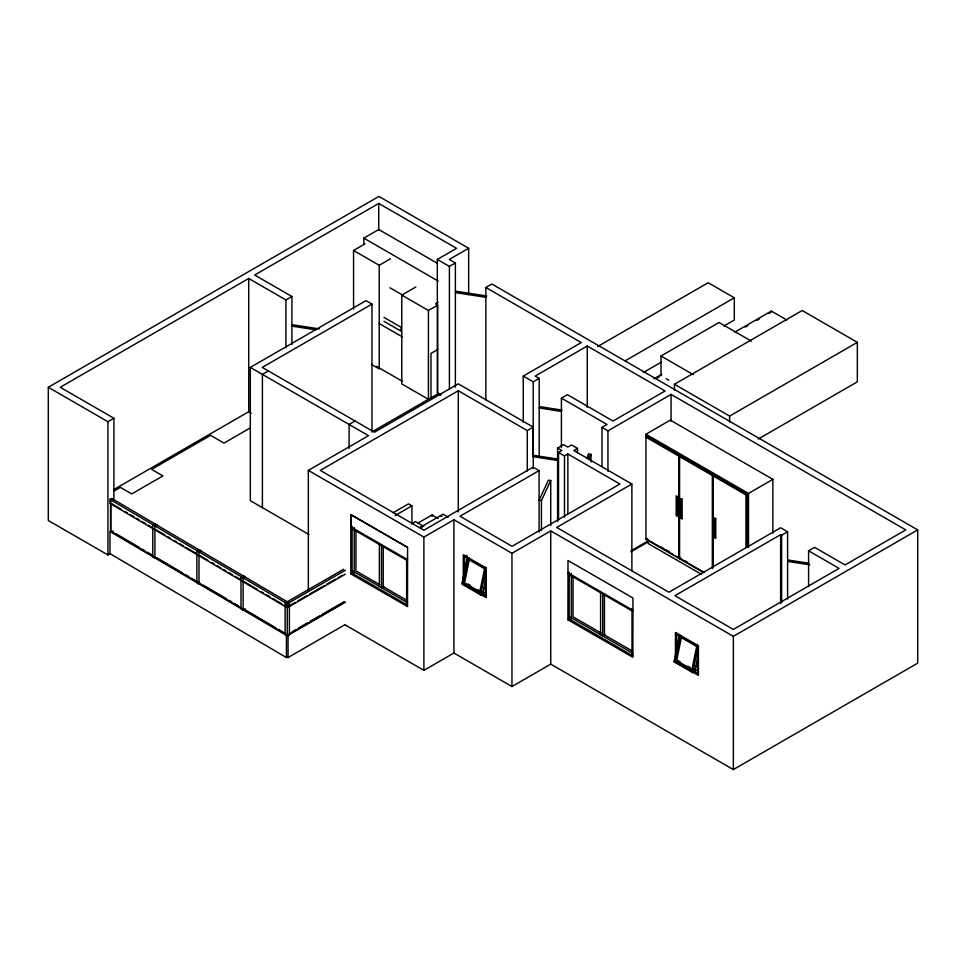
<?xml version="1.0" encoding="UTF-8"?>
<svg xmlns="http://www.w3.org/2000/svg" width="966" height="966" viewBox="0 0 966 966"><rect width="100%" height="100%" fill="white"/><g stroke="black" fill="none" stroke-linecap="round" stroke-linejoin="round"><path stroke-width="1.45" d="M467.17 558.408L461.929 584.019L480.633 594.815L482.614 594.283L486.405 575.796M463.209 584.756L468.739 557.732M469.404 559.085L464.537 582.872L480.67 592.182M484.884 567.042L479.353 594.078L481.334 593.547L482.614 594.283M480.633 594.815L486.164 567.791M697.935 656.397L694.735 672.046L692.755 672.577L674.051 661.782L679.581 634.759M675.331 662.519L680.861 635.495M681.525 636.848L676.659 660.635L691.559 669.233M691.475 671.841L697.005 644.817M692.755 672.577L697.995 646.978M558.408 460.601L533.244 456.713L533.872 455.36L557.551 459.031M541.431 500.569L550.729 480.525L548.398 480.162L539.088 500.219L541.431 500.569L541.431 530.612M586.797 458.017L588.656 454.02L590.999 454.382L590.999 461.893M588.511 459.719L590.999 454.382M110.317 553.566L107.938 554.955L48.3 520.517L48.3 387.281L378.877 196.424L468.655 248.262L468.655 294.666M291.913 344.415L291.913 296.514L285.936 299.955L248.721 278.474L60.254 387.281L113.903 418.254L113.903 500.593M440.943 394.792L437.308 392.691L437.308 259.456L456.568 248.334L378.744 203.403L254.698 275.02L291.913 296.514M363.832 244.144L363.832 238.143L378.793 229.51L437.526 263.416M353.568 309.048L353.568 250.472L364.931 243.915M48.3 387.281L107.938 421.707L113.903 418.254M353.568 250.472L379.215 265.276L390.566 258.719M308.987 534.536L250.315 500.654L250.315 367.418L365.993 300.631L371.97 304.085L371.97 431.331M371.97 304.085L262.257 367.418L374.494 432.213L458.295 383.828L533.244 427.105L533.244 468.727M468.655 248.262L449.262 259.456L455.384 262.981L455.384 387.245M268.379 370.944L262.402 374.397L262.402 507.645M437.308 259.456L449.407 266.435L455.384 262.981M401.784 295.089L428.421 310.472L428.421 399.296L401.784 383.925L401.784 295.089L415.887 286.95M113.541 489.75L248.721 411.709L251.281 413.194M438.105 302.418L435.581 303.867L437.719 305.099L437.719 393.935L440.11 395.311M113.94 491.139L120.412 487.395L131.702 493.916L162.916 475.888L151.626 469.379L210.6 435.328L224.015 443.08L250.134 427.998M428.421 310.472L437.719 305.099M112.95 498.903L110.812 500.134L110.812 532.218L112.95 530.986M485.862 399.767L485.862 287.482L491.839 284.028L917.7 529.899L917.7 663.147L733.351 769.576L550.741 664.137L511.956 686.536L453.911 653.028L423.893 670.356L344.705 624.628M437.719 349.523L430.981 353.411L430.981 397.823M152.785 524.876L154.922 523.644L157.06 524.876L154.922 526.108L152.785 524.876L152.785 556.959L154.922 558.191L154.922 526.108M355.077 421.007L349.1 424.46L349.1 448.417M371.765 432.007L437.719 393.935M308.347 590.166L308.347 470.394L368.517 435.666L250.315 367.418M533.244 427.105L527.267 430.558L458.295 390.735L320.301 470.406L423.893 530.213L533.111 467.158L539.088 470.599L539.088 531.988M196.883 550.849L199.02 549.618L201.157 550.849L199.02 552.093L196.883 550.849L196.883 582.933L199.02 584.164L199.02 552.093M523.246 422.492L523.246 376.088L581.278 342.58L485.862 287.482M561.403 447.524L561.403 398.113L567.38 394.659L613.024 421.019L665.091 390.964L587.256 346.021L535.2 376.088L539.197 378.394L539.197 456.242M523.246 376.088L533.22 381.836L539.197 378.394M597.712 346.504L708.175 282.724L734.305 297.806L734.305 320.012L723.908 326.013M240.993 576.835L243.13 575.591L245.267 576.835L243.13 578.066L240.993 576.835L240.993 608.906L243.13 610.138L245.267 608.906M625.147 360.837L734.305 297.806M661.01 375.738L661.01 356.007L719.066 322.487L751.319 341.107M392.969 512.837L408.533 503.854L411.939 505.822L411.939 523.584M395.082 515.554L411.939 505.822M643.332 372.538L661.529 362.033M653.958 378.829L661.782 374.313M734.812 332.147L771.327 311.064L786.783 320M656.566 378.31L659.174 376.812M745.245 327.112L747.853 325.614M756.982 320.338L759.59 318.828M768.719 313.564L771.327 312.054L771.327 311.064M411.528 523.838L415.368 521.616L423.748 526.458M417.94 523.101L432.043 514.95L438.153 518.476M285.103 602.808L287.24 601.577L289.377 602.808L289.377 634.879L287.24 636.111L285.103 634.879L285.103 602.808L287.24 604.04L289.377 602.808M343.655 569.24L286.383 602.313L288.085 603.303L345.369 570.23M419.812 527.641L443.116 514.178L448.248 517.136M557.599 521.423L557.599 448.067L563.576 444.614L567.863 447.089L571.534 444.976L577.511 448.417L577.511 452.909M288.798 606.153L295.306 602.386M297.902 600.888L307.019 595.624M309.627 594.126L323.936 585.855M326.544 584.358L335.661 579.093M338.257 577.596L342.169 575.338M345.369 574.178L288.085 607.252L288.085 603.303M674.461 390.107L674.461 384.251L802.191 310.509L857.337 342.35L857.337 381.836L758.286 439.023M558.529 519.853L558.529 452.474L561.886 450.542L557.599 448.067M601.987 466.324L601.987 427.395L607.046 424.472L561.403 398.113M407.507 547.384L350.827 514.661L350.827 573.876L353.218 572.5M308.347 470.394L423.893 537.108L453.911 519.78L511.956 553.289L550.741 530.902L733.351 636.328L917.7 529.899M539.088 470.599L460.021 516.255L512.089 546.309L619.93 484.051L567.863 453.996L564.506 455.928L558.529 452.474M577.511 448.417L573.84 450.542L631.885 484.051L631.885 570.882M601.987 427.395L607.952 430.848L671.068 394.406L905.746 529.899L845.045 564.941L814.567 547.348L808.59 550.801L808.59 586.724M292.191 631.728L296.091 629.47M298.699 627.972L307.804 622.708M310.412 621.21L319.517 615.946M322.125 614.436L344.258 601.661M288.798 634.276L344.765 601.963M345.321 602.289L288.049 635.35L288.049 657.556L286.419 656.614M678.724 456.073L680.004 455.324L647.232 436.403L645.952 437.151L678.724 456.073L678.724 558.227L645.952 539.306L645.952 434.205L670.307 420.138L772.872 479.353L772.872 533.16M383.792 586.338L381.51 587.654L381.51 545.705M288.049 657.556L345.321 624.495M674.461 384.251L729.62 416.092L857.337 342.35M631.885 484.051L556.706 527.448L668.943 592.243L780.637 527.75L787.604 531.783L787.604 599.149M679.581 456.568L680.861 455.819L713.62 474.741L712.34 475.477L679.581 456.568L679.581 558.722L703.514 572.548M713.198 567.61L713.198 475.972L714.478 475.236L747.237 494.145L747.237 546.732M645.952 539.306L647.232 538.569M631.136 550.705L649.164 540.296M630.943 551.815L649.067 541.346M713.198 475.972L745.957 494.882L747.237 494.145M645.952 434.205L748.517 493.421L772.872 479.353M567.911 619.774L567.996 560.509L632.947 598.002L632.863 657.278L567.911 619.774L570.302 618.397M679.581 558.722L680.861 557.986M605.018 634.614L602.736 635.93L602.736 593.993M787.604 531.783L781.627 535.236L780.637 534.657L674.92 595.696L733.351 629.434L839.068 568.394L808.59 550.801M109.943 499.398L111.67 498.42L288.097 602.313L286.371 603.291L109.943 499.398L109.943 503.346L286.371 607.24L286.371 603.291M110.547 502.996L110.547 531.131L113.662 532.363M286.419 635.35L109.991 531.445L109.991 553.651L286.419 657.556L288.061 656.626M482.952 592.665L480.971 593.196L462.267 582.389M674.051 661.782L676.031 661.251M695.073 670.428L693.093 670.959L674.389 660.164M486.767 296.007L456 291.249L455.384 292.589L486.14 297.347M319.323 328.911L292.541 324.769L291.913 326.122L315.725 329.804M562.031 410.091L539.813 406.65L539.197 408.002L561.403 411.431M808.856 563.226L788.232 560.038L787.604 561.391L809.701 564.808M661.01 356.007L693.274 374.627M666.178 378.72L668.75 380.218M363.832 238.143L438.226 281.094M389.938 287.759L402.991 295.294M383.985 317.391L400.95 327.184L400.95 331.133L383.985 321.34M379.083 323.453L402.436 336.929M376.486 366.368L402.436 381.341M371.524 364.472L379.215 368.915L379.215 265.276M661.142 547.082L663.751 548.591M666.359 550.101L668.967 551.61M684.628 560.642L687.237 562.152M645.952 538.811L673.217 554.556M675.814 556.054L704.371 572.548M701.582 574.384L648.101 543.508L648.101 539.559M685.244 638.997L687.732 640.434M690.219 641.871L692.694 643.296M676.731 634.239L698.43 646.773M679.255 636.377L697.959 647.172M567.996 572.85L632.947 610.343M569.191 574.625L632.839 611.369M440.556 515.639L441.836 516.387M695.46 665.791L698.02 667.264M694.602 669.233L698.43 671.442M677.613 660.346L680.112 661.782M687.587 666.105L690.086 667.542M694.602 671.696L698.43 673.918M693.455 671.31L694.735 672.046M420.898 526.989L422.178 527.738M420.053 527.484L421.333 528.221M601.033 632.984L573.031 616.815L573.031 576.364M632.44 651.108L604.438 634.952L604.438 594.501M475.61 562.671L478.098 564.108M480.573 565.533L483.06 566.97M569.191 616.574L632.839 653.318M464.61 556.476L486.309 569.01M467.133 558.614L485.838 569.409M632.839 655.781L569.191 619.037L569.191 572.15M483.338 588.016L485.898 589.489M482.481 591.47L486.309 593.679M467.979 584.019L470.478 585.456M477.965 589.779L480.452 591.216M482.481 593.933L486.309 596.143M463.257 584.394L486.236 597.664L486.236 568.056L463.257 554.786L463.257 578.477M407.592 559.676L350.912 526.953L350.912 514.612L407.592 547.336L407.507 606.6L350.827 573.876M352.107 528.728L407.495 560.715M379.831 584.708L355.947 570.918L355.947 530.479M407.097 600.454L383.224 586.664L383.224 546.225M352.107 570.677L407.495 602.651M407.495 605.127L352.107 573.14L352.107 526.265M111.851 503.769L120.931 509.106M124.819 511.4L127.415 512.934M130.012 514.455L133.9 516.75M136.496 518.283L139.092 519.805M141.688 521.338L145.576 523.632M148.172 525.154L152.06 527.448M155.961 529.742L165.041 535.092M167.625 536.613L170.221 538.147M174.121 540.429L176.706 541.962M179.302 543.484L183.202 545.778M185.786 547.311L196.17 553.421M200.059 555.716L207.847 560.292M211.735 562.586L214.331 564.12M216.927 565.641L220.816 567.936M223.412 569.469L226.008 570.991M228.604 572.524L232.492 574.818M235.088 576.34L241.572 580.155M244.169 581.689L257.137 589.332M261.037 591.615L263.621 593.148M266.218 594.682L270.118 596.964M272.702 598.497L281.782 603.847M116.258 533.896L139.611 547.637M142.207 549.171L144.803 550.692M147.387 552.226L151.288 554.52M156.468 557.575L182.417 572.85M185.013 574.384L188.901 576.678M191.497 578.199L200.578 583.549M203.174 585.082L226.527 598.823M229.123 600.357L231.707 601.878M234.303 603.412L238.204 605.706M243.384 608.761L275.817 627.864M278.413 629.385L284.898 633.213M110.547 531.131L285.682 634.264M781.627 535.236L781.627 602.603M780.637 534.657L780.637 603.521M748.517 493.421L748.517 547.227M745.957 494.882L745.957 547.468M733.351 636.328L733.351 769.576M729.62 416.092L729.62 421.949M712.34 475.477L712.34 568.624M697.573 645.288L697.573 673.411M678.869 634.493L678.869 640.41M676.731 633.249L676.731 649.538M671.068 394.406L671.068 421.357M632.005 608.423L632.005 655.298M607.952 430.848L607.952 471.263M600.598 592.75L600.598 634.698M588.656 454.02L588.656 457.027M587.256 346.021L587.256 407.41M571.329 573.393L571.329 620.269M567.863 453.996L567.863 513.876M564.506 455.928L564.506 517.305M550.729 480.525L550.729 525.589M550.741 530.902L550.741 664.137M533.22 381.836L533.22 456.701M527.267 430.558L527.267 470.973M511.956 553.289L511.956 686.536M485.451 567.525L485.451 595.648M466.747 555.245L466.747 564.12M464.61 555.486L464.61 573.261M458.295 390.735L458.295 511.992M453.911 519.78L453.911 653.028M449.407 266.435L449.407 389.201M432.043 514.95L432.043 516.436M423.893 537.108L423.893 670.356M406.65 559.217L406.65 604.631M379.372 544.474L379.372 586.422M378.744 203.403L378.744 230.355M354.244 527.496L354.244 574.384M287.24 604.04L287.24 636.111M286.419 634.408L286.419 657.556M285.936 299.955L285.936 347.869M248.721 278.474L248.721 411.709M243.13 578.066L243.13 610.138M107.938 421.707L107.938 554.955M677.444 496.548L676.152 495.8L676.152 515.542L677.444 516.279L677.444 496.548M682.141 499.253L680.861 498.516L680.861 518.259L682.141 518.996L682.141 499.253M715.758 518.67L714.478 517.921L714.478 537.664L715.758 538.412L715.758 518.67M698.43 645.783L675.451 632.513L675.451 662.121L698.43 675.391L698.43 645.783"/></g></svg>
